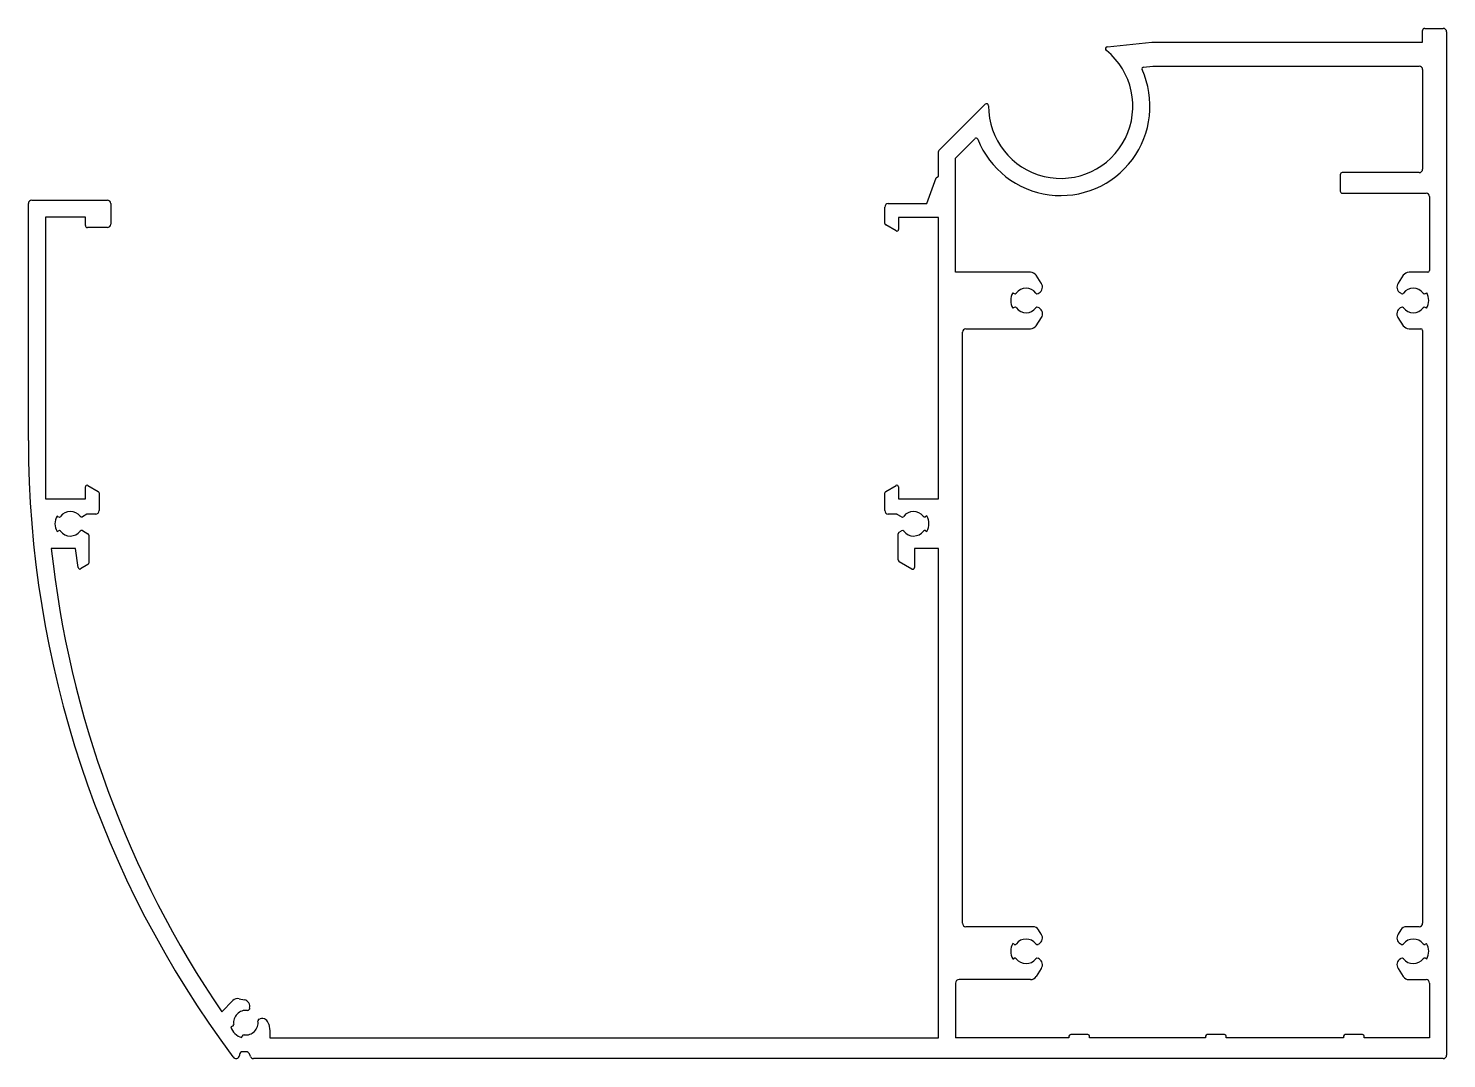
# Model space of a CAD drawing. Extents: x 2382 to 2588, y 1777 to 1927.
import ezdxf

# ---------------------------------------------------------------- set-up
doc = ezdxf.new("R2010")
doc.units = 0
doc.layers.get('0').update_dxf_attribs({"linetype": 'CONTINUOUS'})

msp = doc.modelspace()

# ---------------------------------------------------------------- linework, layer by layer
at = {"linetype": 'BYBLOCK'}
for p, q in [((2584.89, 1924.85), (2584.89, 1926.55)), ((2585.19, 1926.85), (2587.89, 1926.85)), ((2588.39, 1926.35), (2588.39, 1777.35)), ((2538.98, 1924.17), (2545.43, 1924.85)), ((2545.43, 1924.85), (2584.89, 1924.85)), ((2544.23, 1921.21), (2545.61, 1921.35)), ((2545.61, 1921.35), (2584.39, 1921.35)), ((2584.89, 1920.85), (2584.89, 1906.35)), ((2514.44, 1909.08), (2521.16, 1915.8)), ((2514.37, 1905.32), (2514.37, 1908.9)), ((2516.87, 1907.97), (2519.69, 1910.79)), ((2516.87, 1891.35), (2516.87, 1907.97)), ((2512.67, 1901.33), (2514.05, 1905.11)), ((2514.05, 1905.11), (2514.37, 1905.32)), ((2572.89, 1905.55), (2572.89, 1903.15)), ((2584.39, 1905.85), (2573.19, 1905.85)), ((2573.19, 1902.85), (2585.39, 1902.85)), ((2381.82, 1866.83), (2381.82, 1901.35)), ((2382.32, 1901.85), (2393.32, 1901.85)), ((2393.82, 1901.35), (2393.82, 1898.35)), ((2506.57, 1898.44), (2506.57, 1900.83)), ((2507.07, 1901.33), (2512.67, 1901.33)), ((2585.89, 1902.35), (2585.89, 1891.6)), ((2384.32, 1899.35), (2384.32, 1858.33)), ((2390.12, 1899.35), (2384.32, 1899.35)), ((2390.12, 1898.15), (2390.12, 1899.35)), ((2508.57, 1899.33), (2508.57, 1897.58)), ((2514.37, 1899.33), (2508.57, 1899.33)), ((2514.37, 1858.33), (2514.37, 1899.33)), ((2393.32, 1897.85), (2390.42, 1897.85)), ((2508.19, 1897.36), (2506.69, 1898.23)), ((2527.76, 1891.35), (2516.87, 1891.35)), ((2529.35, 1889.74), (2528.59, 1890.9)), ((2582.07, 1890.9), (2581.31, 1889.74)), ((2585.64, 1891.35), (2582.91, 1891.35)), ((2525.19, 1888.35), (2525.38, 1888.23)), ((2528.89, 1888.25), (2529.02, 1888.33)), ((2581.65, 1888.33), (2581.78, 1888.25)), ((2585.29, 1888.23), (2585.48, 1888.35)), ((2525.39, 1886.21), (2525.19, 1886.1)), ((2529.02, 1886.15), (2528.9, 1886.22)), ((2581.77, 1886.22), (2581.64, 1886.15)), ((2585.47, 1886.1), (2585.28, 1886.21)), ((2528.59, 1883.56), (2529.36, 1884.73)), ((2581.3, 1884.73), (2582.07, 1883.56)), ((2517.87, 1796.55), (2517.87, 1882.61)), ((2518.37, 1883.11), (2527.76, 1883.11)), ((2582.91, 1883.11), (2584.64, 1883.11)), ((2584.89, 1882.86), (2584.89, 1796.55)), ((2390.12, 1858.33), (2390.12, 1860.08)), ((2390.49, 1860.29), (2391.99, 1859.43)), ((2392.12, 1859.21), (2392.12, 1856.63)), ((2506.56, 1856.63), (2506.56, 1859.21)), ((2506.69, 1859.43), (2508.19, 1860.29)), ((2508.56, 1860.08), (2508.56, 1858.33)), ((2384.32, 1858.33), (2390.12, 1858.33)), ((2508.56, 1858.33), (2514.37, 1858.33)), ((2386.18, 1855.74), (2385.99, 1855.85)), ((2390.34, 1856.13), (2389.69, 1855.75)), ((2391.62, 1856.13), (2390.34, 1856.13)), ((2508.23, 1856.13), (2507.06, 1856.13)), ((2508.98, 1855.74), (2508.36, 1856.09)), ((2512.68, 1855.86), (2512.48, 1855.75)), ((2386, 1853.6), (2386.2, 1853.71)), ((2389.7, 1853.73), (2390.49, 1853.27)), ((2390.62, 1853.06), (2390.62, 1848.99)), ((2508.49, 1849.46), (2508.49, 1853.25)), ((2508.64, 1853.51), (2508.99, 1853.71)), ((2512.5, 1853.73), (2512.69, 1853.61)), ((2388.7, 1851.13), (2385.16, 1851.13)), ((2389.06, 1848.35), (2388.7, 1851.13)), ((2510.87, 1851.13), (2510.87, 1848.35)), ((2514.37, 1851.13), (2510.87, 1851.13)), ((2514.37, 1779.85), (2514.37, 1851.13)), ((2510.49, 1848.13), (2508.64, 1849.2)), ((2390.49, 1848.77), (2389.43, 1848.16)), ((2528.11, 1796.05), (2518.37, 1796.05)), ((2529.35, 1794.98), (2528.95, 1795.6)), ((2581.72, 1795.6), (2581.31, 1794.98)), ((2584.39, 1796.05), (2582.55, 1796.05)), ((2525.39, 1793.49), (2525.19, 1793.6)), ((2528.89, 1793.49), (2529.02, 1793.57)), ((2581.65, 1793.57), (2581.78, 1793.49)), ((2585.28, 1793.49), (2585.47, 1793.6)), ((2525.19, 1791.35), (2525.38, 1791.46)), ((2529.02, 1791.37), (2528.89, 1791.45)), ((2581.65, 1791.37), (2581.78, 1791.45)), ((2585.48, 1791.35), (2585.29, 1791.46)), ((2529.35, 1789.96), (2528.59, 1788.8)), ((2581.31, 1789.96), (2582.07, 1788.8)), ((2516.87, 1787.85), (2516.87, 1779.85)), ((2527.76, 1788.35), (2517.37, 1788.35)), ((2582.91, 1788.35), (2585.39, 1788.35)), ((2585.89, 1787.85), (2585.89, 1779.85)), ((2410, 1783.68), (2411.62, 1785.29)), ((2412.53, 1785.57), (2413.28, 1785.41)), ((2414.04, 1784.17), (2414, 1784.04)), ((2411.53, 1781.55), (2411.31, 1781.49)), ((2415.44, 1782.61), (2415.58, 1782.65)), ((2416.82, 1781.87), (2417, 1780.91)), ((2417, 1780.91), (2417, 1779.85)), ((2412.91, 1779.91), (2412.97, 1780.13)), ((2417, 1779.85), (2514.37, 1779.85)), ((2519.39, 1779.85), (2516.87, 1779.85)), ((2533.38, 1779.85), (2519.39, 1779.85)), ((2533.38, 1780.1), (2533.38, 1779.85)), ((2536.13, 1780.35), (2533.63, 1780.35)), ((2536.38, 1779.85), (2536.38, 1780.1)), ((2553.28, 1779.85), (2536.38, 1779.85)), ((2553.28, 1780.1), (2553.28, 1779.85)), ((2556.03, 1780.35), (2553.53, 1780.35)), ((2556.28, 1779.85), (2556.28, 1780.1)), ((2573.38, 1779.85), (2556.28, 1779.85)), ((2573.38, 1780.1), (2573.38, 1779.85)), ((2576.13, 1780.35), (2573.63, 1780.35)), ((2576.38, 1779.85), (2576.38, 1780.1)), ((2585.89, 1779.85), (2576.38, 1779.85)), ((2413.56, 1777.85), (2413.06, 1777.85)), ((2414.15, 1777.18), (2414.03, 1777.53)), ((2587.89, 1776.85), (2414.62, 1776.85))]:
    msp.add_line(p, q, dxfattribs=at)
for centre, radius, start, end in [((2585.19, 1926.55), 0.3, 90, 180), ((2587.89, 1926.35), 0.5, 0, 90), ((2532.18, 1915.51), 10.5, 179.5883, 50.7227), ((2539.01, 1923.87), 0.3, 96, 230.7132), ((2544.26, 1920.96), 0.25, 96, 204.2532), ((2584.39, 1920.85), 0.5, 0, 90), ((2532.18, 1915.51), 13, 201.6963, 24.2532), ((2521.38, 1915.59), 0.3, 359.5978, 135.0001), ((2519.86, 1910.62), 0.25, 21.6963, 135), ((2514.62, 1908.9), 0.25, 135, 180), ((2573.19, 1905.55), 0.3, 90, 180), ((2584.39, 1906.35), 0.5, 270, 0), ((2573.19, 1903.15), 0.3, 180, 270), ((2585.39, 1902.35), 0.5, 0, 90), ((2382.32, 1901.35), 0.5, 89.9999, 180), ((2393.32, 1901.35), 0.5, 359.9999, 90), ((2507.07, 1900.83), 0.5, 90, 180), ((2506.82, 1898.44), 0.25, 180, 240), ((2390.42, 1898.15), 0.3, 180, 270), ((2393.32, 1898.35), 0.5, 269.9999, 360), ((2508.32, 1897.58), 0.25, 240, 0), ((2527.76, 1890.35), 1, 33.2419, 90), ((2582.91, 1890.35), 1, 90, 146.7581), ((2585.64, 1891.6), 0.25, 270, 0), ((2527.14, 1887.23), 2.25, 150.22, 210.2188), ((2525.51, 1888.45), 0.25, 239.9996, 323.2054), ((2527.14, 1887.23), 1.79, 37.2585, 143.2054), ((2528.76, 1888.46), 0.25, 217.2585, 300.2194), ((2528.52, 1889.19), 1, 300.2194, 33.2419), ((2582.15, 1889.19), 1, 146.7581, 239.7806), ((2581.91, 1888.46), 0.25, 239.7806, 322.7415), ((2583.53, 1887.23), 1.79, 36.7946, 142.7415), ((2585.16, 1888.45), 0.25, 216.7946, 300.0004), ((2583.53, 1887.23), 2.25, 329.7812, 29.78), ((2525.52, 1885.99), 0.25, 37.283, 119.9936), ((2527.14, 1887.23), 1.79, 217.283, 323.1803), ((2528.77, 1886.01), 0.25, 60.2194, 143.1803), ((2528.53, 1885.28), 1, 326.7581, 60.2194), ((2582.14, 1885.28), 1, 119.7806, 213.2419), ((2581.9, 1886.01), 0.25, 36.8197, 119.7806), ((2583.53, 1887.23), 1.79, 216.8197, 322.717), ((2585.15, 1885.99), 0.25, 60.0064, 142.717), ((2518.37, 1882.61), 0.5, 90, 180), ((2527.76, 1884.11), 1, 270, 326.7581), ((2582.91, 1884.11), 1, 213.2419, 270), ((2584.64, 1882.86), 0.25, 0, 90), ((2531.83, 1866.83), 150.01, 180.0014, 216.7371), ((2390.37, 1860.08), 0.25, 60, 180), ((2391.87, 1859.21), 0.25, 0, 60), ((2506.81, 1859.21), 0.25, 120, 180), ((2508.31, 1860.08), 0.25, 0, 120), ((2387.94, 1854.73), 2.25, 150.22, 210.2188), ((2386.31, 1855.95), 0.25, 239.9996, 323.2054), ((2387.94, 1854.73), 1.79, 37.2585, 143.2054), ((2389.57, 1855.97), 0.25, 217.2585, 300.2194), ((2391.62, 1856.63), 0.5, 269.9999, 360), ((2507.06, 1856.63), 0.5, 180, 270.0001), ((2508.23, 1855.88), 0.25, 60.2194, 90), ((2509.1, 1855.95), 0.25, 240.2194, 323.1803), ((2510.74, 1854.73), 1.79, 37.283, 143.1803), ((2512.36, 1855.97), 0.25, 217.283, 299.9936), ((2510.74, 1854.73), 2.25, 330.22, 30.2188), ((2386.32, 1853.5), 0.25, 37.283, 119.9936), ((2387.94, 1854.73), 1.79, 217.283, 323.1803), ((2389.58, 1853.51), 0.25, 60.2194, 143.1803), ((2390.37, 1853.06), 0.25, 0, 60.2194), ((2508.79, 1853.25), 0.3, 120.2194, 180), ((2509.11, 1853.5), 0.25, 37.2585, 120.2194), ((2510.74, 1854.73), 1.79, 217.2585, 323.2054), ((2512.37, 1853.51), 0.25, 59.9996, 143.2054), ((2531.82, 1866.83), 147.5, 186.1104, 214.3162), ((2390.37, 1848.99), 0.25, 300, 360), ((2508.79, 1849.46), 0.3, 180, 240), ((2389.31, 1848.38), 0.25, 187.4314, 300), ((2510.62, 1848.35), 0.25, 240, 0), ((2518.37, 1796.55), 0.5, 180, 270), ((2528.11, 1795.05), 1, 33.2419, 90), ((2582.55, 1795.05), 1, 90, 146.7581), ((2584.39, 1796.55), 0.5, 270, 360), ((2527.14, 1792.47), 2.25, 149.7812, 209.78), ((2525.52, 1793.7), 0.25, 240.0064, 322.717), ((2527.14, 1792.47), 1.79, 37.2585, 142.717), ((2528.76, 1793.7), 0.25, 217.2585, 300.2194), ((2528.52, 1794.43), 1, 300.2194, 33.2419), ((2582.15, 1794.43), 1, 146.7581, 239.7806), ((2581.91, 1793.7), 0.25, 239.7806, 322.7415), ((2583.53, 1792.47), 1.79, 37.283, 142.7415), ((2585.15, 1793.7), 0.25, 217.283, 299.9936), ((2583.53, 1792.47), 2.25, 330.22, 30.2188), ((2525.51, 1791.25), 0.25, 36.7946, 120.0004), ((2527.14, 1792.47), 1.79, 216.7946, 322.7415), ((2528.76, 1791.23), 0.25, 59.7806, 142.7415), ((2528.52, 1790.51), 1, 326.7581, 59.7806), ((2582.15, 1790.51), 1, 120.2194, 213.2419), ((2581.91, 1791.23), 0.25, 37.2585, 120.2194), ((2583.53, 1792.47), 1.79, 217.2585, 323.2054), ((2585.16, 1791.25), 0.25, 59.9996, 143.2054), ((2517.37, 1787.85), 0.5, 90, 180), ((2527.76, 1789.35), 1, 270, 326.7581), ((2582.91, 1789.35), 1, 213.2419, 270), ((2585.39, 1787.85), 0.5, 0, 90), ((2412.31, 1784.63), 0.962, 76.779, 136.2447), ((2413.07, 1784.43), 1, 345.2194, 78.0239), ((2413.49, 1782.08), 1.79, 82.2585, 188.2054), ((2413.76, 1784.1), 0.25, 262.2585, 345.2194), ((2413.49, 1782.08), 2.25, 195.22, 255.2188), ((2411.47, 1781.79), 0.25, 284.9996, 8.2054), ((2413.49, 1782.08), 1.79, 262.283, 8.1803), ((2415.51, 1782.37), 0.25, 105.2194, 188.1803), ((2415.84, 1781.69), 1, 10.5275, 105.2194), ((2413.21, 1780.06), 0.25, 82.283, 164.9936), ((2533.63, 1780.1), 0.25, 90, 180), ((2536.13, 1780.1), 0.25, 0, 90), ((2553.53, 1780.1), 0.25, 90, 180), ((2556.03, 1780.1), 0.25, 0.0056, 90), ((2573.63, 1780.1), 0.25, 90, 180), ((2576.13, 1780.1), 0.25, 0, 90), ((2412.06, 1777.35), 0.501, 208.8999, 356.6561), ((2413.06, 1777.35), 0.501, 171.5022, 183.4339), ((2413.06, 1777.35), 0.501, 90, 171.502), ((2413.55, 1777.34), 0.508, 21.4969, 89.7061), ((2414.62, 1777.35), 0.5, 200, 270), ((2587.89, 1777.35), 0.5, 270.0008, 360)]:
    msp.add_arc(centre, radius, start, end, dxfattribs=at)

doc.saveas('drawing.dxf')
